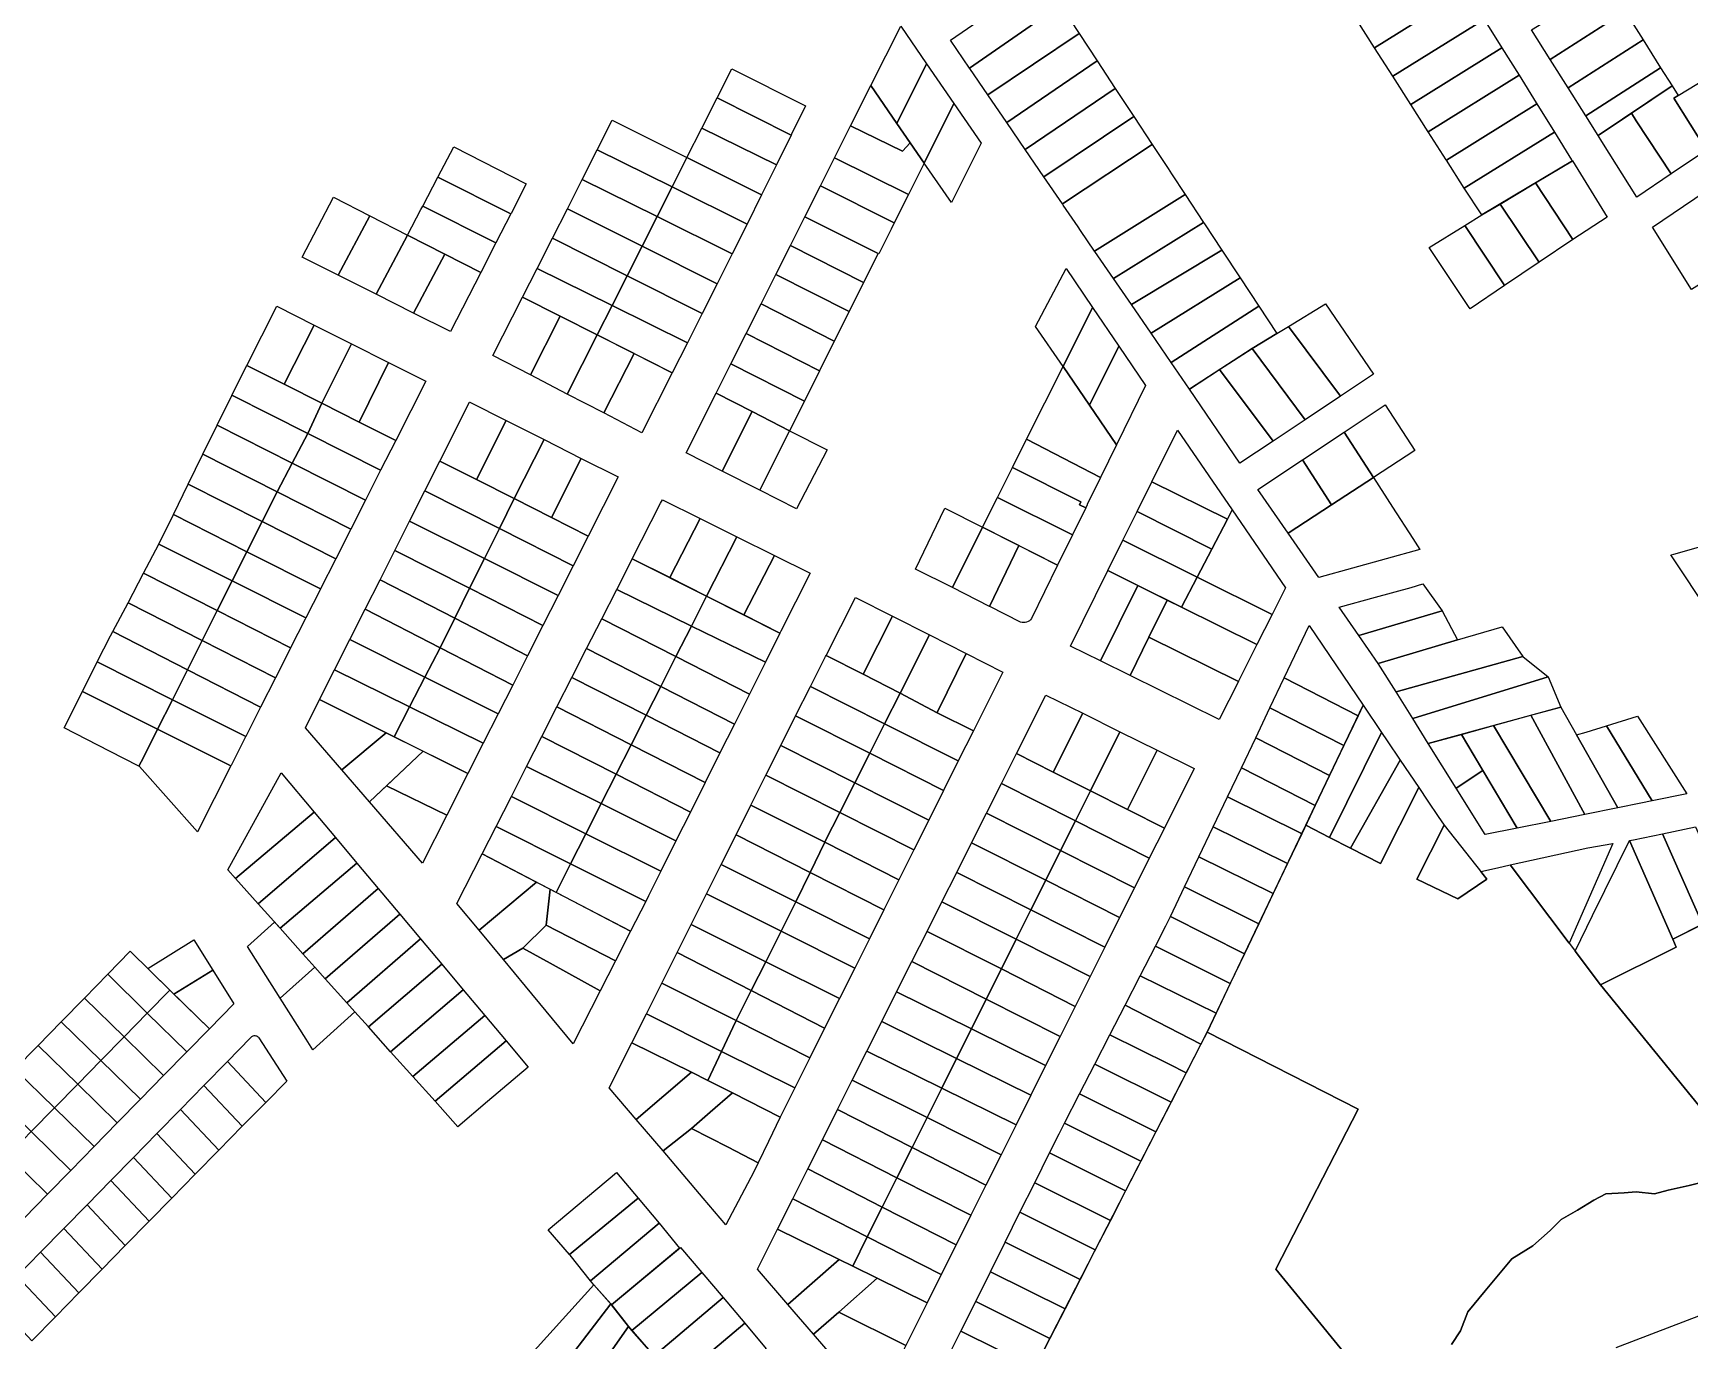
# Model space of a CAD drawing. Header units: millimetres. Extents: x 522658 to 553925, y 7796479 to 7820139.
# Drawn here: x 539306 to 539905, y 7806258 to 7806731 of the extents above; entities that cross this region are included whole.
import ezdxf

# ---------------------------------------------------------------- set-up
doc = ezdxf.new("R2010")
doc.units = ezdxf.units.MM
doc.layers.add('ZONA RESIDENCIAL 2 (ZR_2)', color=2, linetype='Continuous')

msp = doc.modelspace()

# ---------------------------------------------------------------- linework, layer by layer
at = {"layer": 'ZONA RESIDENCIAL 2 (ZR_2)'}
for points in [[(539824.37, 7806746.1), (539791.24, 7806725.36), (539784.91, 7806735.27), (539818.21, 7806755.95), (539824.37, 7806746.1)], [(539637.82, 7806728.15), (539670.93, 7806750.88), (539677.6, 7806740.75), (539644.76, 7806718.01), (539637.82, 7806728.15)], [(539881.81, 7806738.49), (539854.75, 7806721.08), (539847.97, 7806731.84), (539875.31, 7806748.77), (539875.39, 7806748.82), (539881.81, 7806738.49)], [(539830.9, 7806735.63), (539797.76, 7806715.14), (539791.24, 7806725.36), (539824.39, 7806746.11), (539830.9, 7806735.63)], [(539684.32, 7806730.56), (539651.33, 7806708.38), (539644.85, 7806717.87), (539644.76, 7806718.01), (539677.6, 7806740.75), (539684.32, 7806730.56)], [(539837.29, 7806725.35), (539804.31, 7806704.87), (539797.76, 7806715.14), (539830.9, 7806735.63), (539837.29, 7806725.35)], [(539854.75, 7806721.08), (539881.81, 7806738.49), (539888.3, 7806728.22), (539861.23, 7806710.8), (539854.75, 7806721.08)], [(539629.22, 7806719.5), (539618.48, 7806698), (539609.05, 7806711.69), (539619.83, 7806733.14), (539629.22, 7806719.5)], [(539690.86, 7806720.63), (539658.2, 7806698.32), (539651.33, 7806708.38), (539684.32, 7806730.56), (539690.86, 7806720.63)], [(539843.47, 7806715.41), (539810.61, 7806695), (539804.31, 7806704.87), (539837.29, 7806725.35), (539843.47, 7806715.41)], [(539861.23, 7806710.8), (539888.3, 7806728.22), (539894.67, 7806718.13), (539867.56, 7806700.75), (539861.23, 7806710.8)], [(539580.35, 7806694.07), (539580.19, 7806693.76), (539553.45, 7806707.26), (539558.74, 7806717.73), (539585.42, 7806704.35), (539580.35, 7806694.07)], [(539618.48, 7806698), (539629.22, 7806719.5), (539639.09, 7806705.16), (539628.35, 7806683.66), (539623.3, 7806691), (539618.48, 7806698)], [(539697.42, 7806710.67), (539664.84, 7806688.59), (539658.2, 7806698.32), (539690.86, 7806720.63), (539697.42, 7806710.67)], [(539898.79, 7806711.61), (539872.09, 7806693.56), (539867.56, 7806700.75), (539894.67, 7806718.13), (539898.79, 7806711.61)], [(539623.3, 7806691), (539620.44, 7806687.93), (539601.74, 7806697.13), (539609.05, 7806711.69), (539618.48, 7806698), (539623.3, 7806691)], [(539849.93, 7806705.01), (539817.21, 7806684.67), (539817.09, 7806684.85), (539810.61, 7806695), (539843.47, 7806715.41), (539849.69, 7806705.41), (539849.87, 7806705.11), (539849.93, 7806705.01)], [(539911.23, 7806688.33), (539898.51, 7806679.72), (539885.85, 7806698.96), (539884.07, 7806701.66), (539898.79, 7806711.61), (539900.98, 7806708.14), (539899.38, 7806707.17), (539911.23, 7806688.33)], [(539922.27, 7806695.79), (539911.23, 7806688.33), (539899.38, 7806707.17), (539900.98, 7806708.14), (539911.08, 7806714.26), (539922.27, 7806695.79)], [(539580.19, 7806693.76), (539574.92, 7806683.06), (539547.9, 7806696.27), (539553.45, 7806707.26), (539580.19, 7806693.76)], [(539628.35, 7806683.66), (539639.09, 7806705.16), (539648.93, 7806690.87), (539638.19, 7806669.37), (539628.35, 7806683.66)], [(539704.1, 7806700.53), (539671.63, 7806678.65), (539664.84, 7806688.59), (539697.42, 7806710.67), (539704.1, 7806700.53)], [(539542.53, 7806685.65), (539537.16, 7806675.02), (539510.11, 7806688.39), (539515.55, 7806699.11), (539542.53, 7806685.65)], [(539671.63, 7806678.65), (539704.1, 7806700.53), (539710.81, 7806690.35), (539678.3, 7806668.89), (539671.63, 7806678.65)], [(539817.21, 7806684.67), (539849.93, 7806705.01), (539856.27, 7806694.83), (539823.64, 7806674.59), (539817.21, 7806684.67)], [(539898.51, 7806679.72), (539886.09, 7806671.33), (539873.43, 7806691.43), (539872.09, 7806693.56), (539884.07, 7806701.66), (539885.85, 7806698.96), (539898.51, 7806679.72)], [(539574.92, 7806683.06), (539569.55, 7806672.16), (539542.53, 7806685.65), (539547.9, 7806696.27), (539574.92, 7806683.06)], [(539623.3, 7806691), (539628.35, 7806683.66), (539622.65, 7806672.25), (539595.94, 7806685.59), (539601.74, 7806697.13), (539620.44, 7806687.93), (539623.3, 7806691)], [(539830.02, 7806664.86), (539823.64, 7806674.59), (539856.27, 7806694.83), (539862.48, 7806684.84), (539862.74, 7806684.42), (539830.02, 7806664.86)], [(539478.86, 7806665.28), (539452.48, 7806678.53), (539458.27, 7806689.49), (539484.43, 7806676.16), (539478.91, 7806665.39), (539478.86, 7806665.28)], [(539537.16, 7806675.02), (539531.71, 7806664.25), (539504.67, 7806677.67), (539510.11, 7806688.39), (539537.16, 7806675.02)], [(539722.74, 7806672.23), (539689.98, 7806651.78), (539684.87, 7806659.26), (539683.98, 7806660.57), (539678.62, 7806668.42), (539678.3, 7806668.89), (539710.81, 7806690.35), (539716.53, 7806681.66), (539717.76, 7806679.79), (539722.74, 7806672.23)], [(539569.55, 7806672.16), (539564.33, 7806661.58), (539537.16, 7806675.02), (539542.53, 7806685.65), (539569.55, 7806672.16)], [(539617.5, 7806662.01), (539590.79, 7806675.35), (539595.94, 7806685.59), (539622.65, 7806672.25), (539617.5, 7806662.01)], [(539862.96, 7806655.96), (539849.45, 7806676.47), (539862.74, 7806684.42), (539875.36, 7806664.11), (539862.96, 7806655.96)], [(539473.47, 7806654.79), (539446.97, 7806668.1), (539452.48, 7806678.53), (539478.86, 7806665.28), (539473.47, 7806654.79)], [(539531.71, 7806664.25), (539526.3, 7806653.55), (539499.3, 7806667.08), (539504.67, 7806677.67), (539531.71, 7806664.25)], [(539617.5, 7806662.01), (539616.35, 7806659.72), (539611.88, 7806650.82), (539585.17, 7806664.16), (539590.79, 7806675.35), (539617.5, 7806662.01)], [(539862.96, 7806655.96), (539850.75, 7806647.75), (539850.65, 7806647.87), (539836.62, 7806668.8), (539849.45, 7806676.47), (539862.96, 7806655.96)], [(539925.13, 7806667.54), (539931.88, 7806656.98), (539933.12, 7806655.04), (539919.05, 7806646.26), (539905.8, 7806637.95), (539891.75, 7806660.5), (539918.2, 7806678.39), (539925.13, 7806667.54)], [(539427.81, 7806664.58), (539416.42, 7806643.03), (539403.44, 7806649.55), (539414.72, 7806671.28), (539427.81, 7806664.58)], [(539564.33, 7806661.58), (539558.88, 7806650.77), (539531.71, 7806664.25), (539537.16, 7806675.02), (539564.33, 7806661.58)], [(539689.98, 7806651.78), (539722.74, 7806672.23), (539729.38, 7806662.15), (539696.78, 7806641.88), (539690.06, 7806651.66), (539689.98, 7806651.78)], [(539416.42, 7806643.03), (539427.81, 7806664.58), (539441.43, 7806657.61), (539430.1, 7806636.16), (539416.42, 7806643.03)], [(539473.47, 7806654.79), (539467.95, 7806644.04), (539454.97, 7806650.68), (539441.43, 7806657.61), (539446.3, 7806666.83), (539446.97, 7806668.1), (539473.47, 7806654.79)], [(539526.3, 7806653.55), (539520.9, 7806642.86), (539493.9, 7806656.44), (539499.3, 7806667.08), (539526.3, 7806653.55)], [(539558.88, 7806650.77), (539553.43, 7806639.96), (539526.3, 7806653.55), (539531.71, 7806664.25), (539558.88, 7806650.77)], [(539606.42, 7806640.38), (539579.98, 7806653.84), (539585.17, 7806664.16), (539611.68, 7806650.92), (539606.42, 7806640.38)], [(539850.75, 7806647.75), (539838.21, 7806639.32), (539838.03, 7806639.58), (539823.88, 7806661.07), (539830.02, 7806664.86), (539836.62, 7806668.8), (539850.65, 7806647.87), (539850.75, 7806647.75)], [(539454.97, 7806650.68), (539443.69, 7806629.34), (539430.1, 7806636.16), (539441.43, 7806657.61), (539454.97, 7806650.68)], [(539696.78, 7806641.88), (539729.38, 7806662.15), (539729.7, 7806661.67), (539735.96, 7806652.15), (539703.28, 7806632.43), (539696.78, 7806641.88)], [(539838.21, 7806639.32), (539825.72, 7806630.93), (539825.47, 7806631.33), (539810.92, 7806653.08), (539823.88, 7806661.07), (539838.03, 7806639.58), (539838.21, 7806639.32)], [(539520.9, 7806642.86), (539515.48, 7806632.13), (539488.37, 7806645.55), (539493.9, 7806656.44), (539520.9, 7806642.86)], [(539553.43, 7806639.96), (539548.02, 7806629.23), (539520.9, 7806642.86), (539526.3, 7806653.55), (539553.43, 7806639.96)], [(539606.42, 7806640.38), (539601.17, 7806629.88), (539574.71, 7806643.36), (539579.98, 7806653.84), (539606.42, 7806640.38)], [(539703.28, 7806632.43), (539735.96, 7806652.15), (539742.56, 7806642.13), (539710.43, 7806622.04), (539703.28, 7806632.43)], [(539443.69, 7806629.34), (539454.97, 7806650.68), (539467.95, 7806644.04), (539456.99, 7806622.66), (539443.69, 7806629.34)], [(539510.09, 7806621.46), (539496.63, 7806628.26), (539483.07, 7806635.11), (539488.37, 7806645.55), (539515.48, 7806632.13), (539510.09, 7806621.46)], [(539668.64, 7806624.51), (539679.69, 7806645.49), (539689.25, 7806631.4), (539678.56, 7806610.03), (539668.64, 7806624.51)], [(539548.02, 7806629.23), (539542.69, 7806618.65), (539515.48, 7806632.13), (539520.9, 7806642.86), (539548.02, 7806629.23)], [(539601.17, 7806629.88), (539595.82, 7806619.17), (539569.34, 7806632.66), (539574.71, 7806643.36), (539601.17, 7806629.88)], [(539710.43, 7806622.04), (539742.56, 7806642.13), (539749.3, 7806631.89), (539717.6, 7806611.54), (539710.43, 7806622.04)], [(539496.63, 7806628.26), (539485.91, 7806607), (539472.37, 7806614.03), (539483.07, 7806635.11), (539496.63, 7806628.26)], [(539407.72, 7806625.04), (539396.92, 7806603.62), (539383.42, 7806610.45), (539394.21, 7806631.84), (539407.72, 7806625.04)], [(539485.91, 7806607), (539496.63, 7806628.26), (539510.09, 7806621.46), (539499.28, 7806600.07), (539485.91, 7806607)], [(539542.69, 7806618.65), (539537.2, 7806607.76), (539510.09, 7806621.46), (539515.48, 7806632.13), (539542.69, 7806618.65)], [(539595.82, 7806619.17), (539590.47, 7806608.46), (539563.96, 7806621.96), (539569.34, 7806632.66), (539595.82, 7806619.17)], [(539698.73, 7806617.43), (539688.14, 7806596.05), (539678.56, 7806610.03), (539689.25, 7806631.4), (539698.73, 7806617.43)], [(539717.6, 7806611.54), (539749.3, 7806631.89), (539755.83, 7806621.98), (539746.94, 7806616.56), (539724.25, 7806601.82), (539717.6, 7806611.54)], [(539790.86, 7806607.32), (539778.86, 7806599.31), (539760.05, 7806624.55), (539773.47, 7806632.73), (539790.86, 7806607.32)], [(539396.92, 7806603.62), (539407.72, 7806625.04), (539421.28, 7806618.2), (539410.48, 7806596.76), (539396.92, 7806603.62)], [(539523.43, 7806614.72), (539512.44, 7806593.24), (539499.28, 7806600.07), (539510.09, 7806621.46), (539523.43, 7806614.72)], [(539590.47, 7806608.46), (539584.99, 7806597.49), (539558.45, 7806611), (539563.96, 7806621.96), (539590.47, 7806608.46)], [(539778.86, 7806599.31), (539766.06, 7806590.76), (539746.94, 7806616.56), (539755.83, 7806621.98), (539760.05, 7806624.55), (539778.86, 7806599.31)], [(539434.61, 7806611.48), (539423.98, 7806589.92), (539410.48, 7806596.76), (539421.28, 7806618.2), (539434.61, 7806611.48)], [(539688.14, 7806596.05), (539698.73, 7806617.43), (539708.42, 7806603.15), (539697.94, 7806581.74), (539688.14, 7806596.05)], [(539766.06, 7806590.76), (539754.53, 7806583.06), (539735.14, 7806608.9), (539746.94, 7806616.56), (539766.06, 7806590.76)], [(539396.92, 7806603.62), (539410.48, 7806596.76), (539405.4, 7806585.83), (539378, 7806599.69), (539383.42, 7806610.45), (539396.92, 7806603.62)], [(539423.98, 7806589.92), (539434.61, 7806611.48), (539448.07, 7806604.71), (539437.2, 7806583.23), (539423.98, 7806589.92)], [(539512.44, 7806593.24), (539523.43, 7806614.72), (539537.2, 7806607.76), (539526.27, 7806586.07), (539512.44, 7806593.24)], [(539584.99, 7806597.49), (539579.66, 7806586.82), (539566.09, 7806593.73), (539553.1, 7806600.35), (539558.45, 7806611), (539584.99, 7806597.49)], [(539688.14, 7806596.05), (539697.94, 7806581.74), (539692.11, 7806569.82), (539665.38, 7806583.69), (539678.56, 7806610.03), (539688.14, 7806596.05)], [(539754.53, 7806583.06), (539742.54, 7806575.05), (539724.25, 7806601.82), (539735.14, 7806608.9), (539754.53, 7806583.06)], [(539405.4, 7806585.83), (539399.8, 7806575.11), (539372.68, 7806588.82), (539377.93, 7806599.55), (539378.41, 7806599.45), (539405.4, 7806585.83)], [(539566.09, 7806593.73), (539555.33, 7806572.2), (539542.29, 7806578.84), (539553.1, 7806600.35), (539566.09, 7806593.73)], [(539423.98, 7806589.92), (539437.2, 7806583.23), (539431.76, 7806572.5), (539405.4, 7806585.83), (539410.48, 7806596.76), (539423.98, 7806589.92)], [(539477.22, 7806590.47), (539466.42, 7806569.11), (539453.19, 7806575.8), (539463.96, 7806597.17), (539464.01, 7806597.14), (539477.22, 7806590.47)], [(539555.33, 7806572.2), (539566.09, 7806593.73), (539579.66, 7806586.82), (539568.9, 7806565.28), (539555.33, 7806572.2)], [(539805.77, 7806579.69), (539790.8, 7806569.89), (539780.17, 7806586.26), (539795.04, 7806596.18), (539805.77, 7806579.69)], [(539399.8, 7806575.11), (539394.34, 7806564.71), (539367.51, 7806578.27), (539372.68, 7806588.82), (539399.8, 7806575.11)], [(539399.8, 7806575.11), (539405.4, 7806585.83), (539431.76, 7806572.5), (539426.3, 7806561.71), (539399.8, 7806575.11)], [(539466.42, 7806569.11), (539477.22, 7806590.47), (539490.85, 7806583.59), (539480.04, 7806562.23), (539466.42, 7806569.11)], [(539593.27, 7806579.89), (539582.13, 7806558.54), (539568.9, 7806565.28), (539579.66, 7806586.82), (539593.27, 7806579.89)], [(539738, 7806554.86), (539710.69, 7806568.27), (539719.98, 7806586.99), (539739.75, 7806558.21), (539738, 7806554.86)], [(539775.63, 7806559.98), (539765.14, 7806576.24), (539780.17, 7806586.26), (539790.8, 7806569.89), (539775.63, 7806559.98)], [(539480.04, 7806562.23), (539490.85, 7806583.59), (539504.31, 7806576.79), (539493.5, 7806555.42), (539480.04, 7806562.23)], [(539687.28, 7806559.98), (539686.73, 7806558.85), (539684.48, 7806559.97), (539685.04, 7806561.1), (539660.26, 7806573.46), (539665.38, 7806583.69), (539692.11, 7806569.82), (539687.32, 7806560.06), (539687.28, 7806559.98)], [(539394.34, 7806564.71), (539388.92, 7806553.95), (539362.22, 7806567.45), (539367.51, 7806578.27), (539394.34, 7806564.71)], [(539394.34, 7806564.71), (539399.8, 7806575.11), (539426.3, 7806561.71), (539426.17, 7806561.46), (539420.99, 7806551.23), (539394.34, 7806564.71)], [(539466.42, 7806569.11), (539480.04, 7806562.23), (539474.7, 7806551.46), (539447.78, 7806565.07), (539453.19, 7806575.8), (539466.42, 7806569.11)], [(539493.5, 7806555.42), (539504.31, 7806576.79), (539517.63, 7806570.07), (539506.82, 7806548.69), (539493.5, 7806555.42)], [(539685.04, 7806561.1), (539684.48, 7806559.97), (539686.73, 7806558.85), (539682, 7806549.19), (539681.94, 7806549.08), (539654.83, 7806562.62), (539660.26, 7806573.46), (539685.04, 7806561.1)], [(539759.95, 7806549.72), (539749.04, 7806565.49), (539765.14, 7806576.24), (539775.63, 7806559.98), (539759.95, 7806549.72)], [(539388.92, 7806553.95), (539383.43, 7806543.04), (539356.85, 7806556.48), (539362.22, 7806567.45), (539388.92, 7806553.95)], [(539732.32, 7806543.97), (539705.4, 7806557.61), (539710.69, 7806568.27), (539738, 7806554.86), (539732.32, 7806543.97)], [(539807.55, 7806543.81), (539771.01, 7806533.75), (539759.95, 7806549.72), (539775.63, 7806559.98), (539790.8, 7806569.89), (539797.74, 7806559.09), (539804.99, 7806547.79), (539807.55, 7806543.81)], [(539388.92, 7806553.95), (539394.34, 7806564.71), (539420.99, 7806551.23), (539420.95, 7806551.15), (539415.55, 7806540.49), (539388.92, 7806553.95)], [(539474.7, 7806551.46), (539469.27, 7806540.53), (539442.24, 7806554.08), (539447.78, 7806565.07), (539474.7, 7806551.46)], [(539493.5, 7806555.42), (539506.82, 7806548.69), (539501.39, 7806537.96), (539474.7, 7806551.46), (539480.04, 7806562.23), (539493.5, 7806555.42)], [(539547.26, 7806555.1), (539536.32, 7806533.64), (539522.77, 7806540.46), (539533, 7806560.58), (539533.71, 7806561.85), (539547.26, 7806555.1)], [(539681.94, 7806549.08), (539676.6, 7806538.15), (539649.45, 7806551.86), (539654.83, 7806562.62), (539681.94, 7806549.08)], [(539383.43, 7806543.04), (539378.1, 7806532.45), (539351.6, 7806545.74), (539356.85, 7806556.48), (539383.43, 7806543.04)], [(539625.25, 7806536.72), (539635.75, 7806558.78), (539649.45, 7806551.86), (539638.52, 7806530.02), (539625.25, 7806536.72)], [(539727.02, 7806533.8), (539700.22, 7806547.18), (539705.4, 7806557.61), (539732.32, 7806543.97), (539727.02, 7806533.8)], [(539754.14, 7806520.26), (539727.02, 7806533.8), (539732.32, 7806543.97), (539738, 7806554.86), (539739.75, 7806558.21), (539759.03, 7806529.9), (539754.14, 7806520.26)], [(539383.43, 7806543.04), (539388.92, 7806553.95), (539415.55, 7806540.49), (539415.42, 7806540.24), (539410.04, 7806529.59), (539383.43, 7806543.04)], [(539469.27, 7806540.53), (539463.95, 7806529.8), (539436.91, 7806543.5), (539442.24, 7806554.08), (539469.27, 7806540.53)], [(539469.27, 7806540.53), (539474.7, 7806551.46), (539501.39, 7806537.96), (539495.93, 7806527.17), (539469.27, 7806540.53)], [(539536.32, 7806533.64), (539547.26, 7806555.1), (539560.61, 7806548.46), (539549.66, 7806526.92), (539536.32, 7806533.64)], [(539662.59, 7806545.23), (539651.96, 7806523.24), (539638.52, 7806530.02), (539649.45, 7806551.86), (539662.59, 7806545.23)], [(539378.1, 7806532.45), (539372.7, 7806521.72), (539346.06, 7806535.26), (539351.6, 7806545.74), (539378.1, 7806532.45)], [(539463.95, 7806529.8), (539458.56, 7806518.94), (539431.54, 7806532.86), (539436.91, 7806543.5), (539463.95, 7806529.8)], [(539574.17, 7806541.71), (539563.06, 7806520.18), (539549.66, 7806526.92), (539560.61, 7806548.46), (539574.17, 7806541.71)], [(539651.96, 7806523.24), (539662.59, 7806545.23), (539676.6, 7806538.15), (539667.15, 7806518.86), (539666.8, 7806518.42), (539666.38, 7806518.04), (539665.91, 7806517.73), (539665.39, 7806517.52), (539664.84, 7806517.39), (539664.27, 7806517.36), (539663.71, 7806517.42), (539663.17, 7806517.58), (539652.02, 7806523.21), (539651.96, 7806523.24)], [(539694.78, 7806536.22), (539700.22, 7806547.18), (539727.02, 7806533.8), (539721.37, 7806522.95), (539705.59, 7806530.82), (539694.78, 7806536.22)], [(539922.96, 7806523.2), (539919.13, 7806522.05), (539912.68, 7806520.27), (539898.39, 7806541.84), (539899.48, 7806542.14), (539909.18, 7806544.94), (539922.96, 7806523.2)], [(539378.1, 7806532.45), (539383.43, 7806543.04), (539410.04, 7806529.59), (539410, 7806529.52), (539404.72, 7806519.09), (539378.1, 7806532.45)], [(539463.95, 7806529.8), (539469.27, 7806540.53), (539495.93, 7806527.17), (539490.46, 7806516.36), (539463.95, 7806529.8)], [(539549.66, 7806526.92), (539544.18, 7806516.14), (539517.14, 7806529.4), (539522.59, 7806540.11), (539522.77, 7806540.46), (539549.66, 7806526.92)], [(539563.06, 7806520.18), (539574.17, 7806541.71), (539587.04, 7806535.31), (539576.53, 7806514.3), (539576.17, 7806513.58), (539563.06, 7806520.18)], [(539372.7, 7806521.72), (539367.25, 7806510.9), (539340.42, 7806524.58), (539346.06, 7806535.26), (539372.7, 7806521.72)], [(539372.7, 7806521.72), (539378.1, 7806532.45), (539404.72, 7806519.09), (539404.47, 7806518.59), (539399.22, 7806508.24), (539372.7, 7806521.72)], [(539458.56, 7806518.94), (539453.26, 7806508.27), (539426.17, 7806522.22), (539431.54, 7806532.86), (539458.56, 7806518.94)], [(539705.59, 7806530.82), (539692.05, 7806503.57), (539681.23, 7806508.9), (539694.78, 7806536.22), (539705.59, 7806530.82)], [(539754.14, 7806520.26), (539748.67, 7806509.47), (539721.37, 7806522.95), (539727.02, 7806533.8), (539754.14, 7806520.26)], [(539815.61, 7806521.58), (539785.53, 7806512.76), (539778.45, 7806523), (539791.49, 7806526.59), (539791.56, 7806526.61), (539804.4, 7806530.13), (539808.71, 7806531.42), (539815.61, 7806521.58)], [(539458.56, 7806518.94), (539463.95, 7806529.8), (539490.46, 7806516.36), (539484.9, 7806505.37), (539458.56, 7806518.94)], [(539538.56, 7806505.08), (539511.73, 7806518.77), (539517.14, 7806529.4), (539544.18, 7806516.14), (539538.56, 7806505.08)], [(539544.18, 7806516.14), (539549.66, 7806526.92), (539576.17, 7806513.58), (539570.9, 7806503.04), (539544.18, 7806516.14)], [(539606.31, 7806498.78), (539592.86, 7806505.47), (539603.49, 7806526.51), (539616.88, 7806519.71), (539606.31, 7806498.78)], [(539716.22, 7806525.52), (539709.63, 7806512.09), (539702.84, 7806498.25), (539692.05, 7806503.57), (539705.59, 7806530.82), (539716.22, 7806525.52)], [(539741.94, 7806496.12), (539709.63, 7806512.09), (539716.22, 7806525.52), (539721.37, 7806522.95), (539748.67, 7806509.47), (539741.97, 7806496.19), (539741.94, 7806496.12)], [(539367.25, 7806510.9), (539361.9, 7806500.27), (539334.88, 7806514.1), (539340.42, 7806524.58), (539367.25, 7806510.9)], [(539367.25, 7806510.9), (539372.7, 7806521.72), (539399.22, 7806508.24), (539399.17, 7806508.14), (539393.73, 7806497.4), (539367.25, 7806510.9)], [(539453.26, 7806508.27), (539447.76, 7806497.61), (539420.63, 7806511.23), (539426.17, 7806522.22), (539453.26, 7806508.27)], [(539619.6, 7806491.82), (539606.31, 7806498.78), (539616.88, 7806519.71), (539630.25, 7806512.91), (539619.6, 7806491.82)], [(539821.22, 7806511.16), (539792.54, 7806502.64), (539785.53, 7806512.76), (539815.61, 7806521.58), (539821.22, 7806511.16)], [(539361.9, 7806500.27), (539356.46, 7806489.47), (539329.31, 7806503.14), (539334.11, 7806512.65), (539334.88, 7806514.1), (539361.9, 7806500.27)], [(539453.26, 7806508.27), (539458.56, 7806518.94), (539484.9, 7806505.37), (539479.52, 7806494.74), (539453.26, 7806508.27)], [(539533.08, 7806494.29), (539506.24, 7806507.98), (539511.73, 7806518.77), (539538.56, 7806505.08), (539533.08, 7806494.29)], [(539565.14, 7806491.53), (539538.56, 7806505.08), (539544.18, 7806516.14), (539570.9, 7806503.04), (539565.14, 7806491.53)], [(539785.23, 7806483.69), (539758.53, 7806497.35), (539767.59, 7806516.36), (539787.06, 7806487.53), (539785.23, 7806483.69)], [(539844.81, 7806505.09), (539798.99, 7806492.29), (539792.54, 7806502.64), (539821.22, 7806511.16), (539837.3, 7806515.82), (539844.81, 7806505.09)], [(539393.73, 7806497.4), (539388.34, 7806486.74), (539361.9, 7806500.27), (539367.25, 7806510.9), (539393.73, 7806497.4)], [(539447.76, 7806497.61), (539442.21, 7806486.87), (539415.08, 7806500.23), (539420.63, 7806511.23), (539447.76, 7806497.61)], [(539447.76, 7806497.61), (539453.26, 7806508.27), (539479.52, 7806494.74), (539474.25, 7806484.31), (539447.76, 7806497.61)], [(539527.78, 7806483.87), (539500.95, 7806497.57), (539506.24, 7806507.98), (539533.08, 7806494.29), (539527.82, 7806483.94), (539527.78, 7806483.87)], [(539633.12, 7806485.04), (539632.99, 7806484.78), (539619.6, 7806491.82), (539630.25, 7806512.91), (539643.46, 7806506.19), (539633.12, 7806485.04)], [(539741.94, 7806496.12), (539735.01, 7806482.37), (539702.84, 7806498.25), (539709.63, 7806512.09), (539741.94, 7806496.12)], [(539356.46, 7806489.47), (539351.09, 7806478.81), (539323.92, 7806492.44), (539329.31, 7806503.14), (539356.46, 7806489.47)], [(539559.72, 7806480.69), (539533.08, 7806494.29), (539538.56, 7806505.08), (539565.14, 7806491.53), (539559.72, 7806480.69)], [(539614.01, 7806480.78), (539587.2, 7806494.29), (539592.69, 7806505.14), (539592.86, 7806505.47), (539606.31, 7806498.78), (539619.6, 7806491.82), (539614.01, 7806480.78)], [(539646.26, 7806478.5), (539646.14, 7806478.25), (539632.99, 7806484.78), (539633.12, 7806485.04), (539643.46, 7806506.19), (539656.75, 7806499.44), (539646.26, 7806478.5)], [(539853.94, 7806497.81), (539804.99, 7806482.67), (539798.99, 7806492.29), (539844.81, 7806505.09), (539853.94, 7806497.81)], [(539388.34, 7806486.74), (539382.96, 7806476.12), (539356.46, 7806489.47), (539361.9, 7806500.27), (539388.34, 7806486.74)], [(539442.21, 7806486.87), (539436.64, 7806476.1), (539409.7, 7806489.55), (539415.08, 7806500.23), (539442.21, 7806486.87)], [(539442.21, 7806486.87), (539447.76, 7806497.61), (539474.25, 7806484.31), (539468.9, 7806473.73), (539442.21, 7806486.87)], [(539522.35, 7806473.18), (539495.51, 7806486.87), (539500.95, 7806497.57), (539527.78, 7806483.87), (539522.35, 7806473.18)], [(539785.23, 7806483.69), (539780.08, 7806472.9), (539753.38, 7806486.56), (539758.53, 7806497.35), (539785.23, 7806483.69)], [(539858.57, 7806486.83), (539810.64, 7806473.61), (539804.99, 7806482.67), (539853.94, 7806497.81), (539858.57, 7806486.83)], [(539333.66, 7806470.9), (539317.31, 7806479.32), (539323.92, 7806492.44), (539351.09, 7806478.81), (539345.95, 7806468.6), (539344.34, 7806465.4), (539333.66, 7806470.9)], [(539351.09, 7806478.81), (539356.46, 7806489.47), (539382.96, 7806476.12), (539382.9, 7806476), (539377.66, 7806465.62), (539377.6, 7806465.51), (539351.09, 7806478.81)], [(539433.77, 7806477.53), (539417.76, 7806464.08), (539404.56, 7806479.35), (539409.7, 7806489.55), (539433.77, 7806477.53)], [(539554.49, 7806470.24), (539527.78, 7806483.87), (539527.82, 7806483.94), (539533.08, 7806494.29), (539559.72, 7806480.69), (539554.49, 7806470.24)], [(539581.85, 7806483.61), (539587.2, 7806494.29), (539614.01, 7806480.78), (539608.62, 7806470.12), (539581.85, 7806483.61)], [(539646.14, 7806478.25), (539640.68, 7806467.34), (539614.01, 7806480.78), (539619.6, 7806491.82), (539632.99, 7806484.78), (539646.14, 7806478.25)], [(539685.65, 7806484.57), (539675.02, 7806463.31), (539661.72, 7806470.03), (539672.34, 7806491.16), (539685.65, 7806484.57)], [(539436.64, 7806476.1), (539442.21, 7806486.87), (539468.9, 7806473.73), (539463.35, 7806462.76), (539436.64, 7806476.1)], [(539516.93, 7806462.51), (539490.08, 7806476.2), (539495.51, 7806486.87), (539522.35, 7806473.18), (539516.93, 7806462.51)], [(539549.13, 7806459.51), (539522.35, 7806473.18), (539527.78, 7806483.87), (539554.49, 7806470.24), (539549.13, 7806459.51)], [(539576.48, 7806472.88), (539581.85, 7806483.61), (539608.62, 7806470.12), (539603.21, 7806459.41), (539576.48, 7806472.88)], [(539675.02, 7806463.31), (539685.65, 7806484.57), (539699.14, 7806477.88), (539688.46, 7806456.52), (539675.02, 7806463.31)], [(539780.08, 7806472.9), (539774.92, 7806462.07), (539748.21, 7806475.73), (539753.38, 7806486.56), (539780.08, 7806472.9)], [(539793.77, 7806477.58), (539774.85, 7806439.68), (539766.32, 7806444.05), (539769.75, 7806451.23), (539787.06, 7806487.53), (539793.77, 7806477.58)], [(539867.27, 7806447.95), (539854.96, 7806445.47), (539834.21, 7806480.11), (539847.7, 7806483.83), (539867.27, 7806447.95)], [(539879.19, 7806450.36), (539867.27, 7806447.95), (539847.7, 7806483.83), (539858.57, 7806486.83), (539879.19, 7806450.36)], [(539891.65, 7806452.87), (539875.08, 7806480.06), (539886.31, 7806483.51), (539904.17, 7806455.4), (539891.65, 7806452.87)], [(539377.6, 7806465.51), (539365.54, 7806441.71), (539344.53, 7806465.3), (539344.34, 7806465.4), (539345.95, 7806468.6), (539351.09, 7806478.81), (539377.6, 7806465.51)], [(539447.16, 7806470.84), (539427.77, 7806452.51), (539417.76, 7806464.08), (539433.77, 7806477.53), (539447.16, 7806470.84)], [(539635.34, 7806456.65), (539608.62, 7806470.12), (539614.01, 7806480.78), (539640.68, 7806467.34), (539635.34, 7806456.65)], [(539712.63, 7806471.2), (539701.89, 7806449.73), (539688.46, 7806456.52), (539699.14, 7806477.88), (539712.63, 7806471.2)], [(539800.49, 7806467.64), (539782.56, 7806435.74), (539774.85, 7806439.68), (539793.77, 7806477.58), (539795.8, 7806474.59), (539800.49, 7806467.64)], [(539854.96, 7806445.47), (539842.77, 7806443.01), (539822.62, 7806476.91), (539834.21, 7806480.11), (539854.96, 7806445.47)], [(539887.52, 7806452.04), (539879.19, 7806450.36), (539864.27, 7806476.74), (539867.68, 7806477.79), (539875.08, 7806480.06), (539891.65, 7806452.87), (539887.52, 7806452.04)], [(539511.53, 7806451.88), (539484.57, 7806465.36), (539490.08, 7806476.2), (539516.93, 7806462.51), (539511.53, 7806451.88)], [(539543.78, 7806448.81), (539516.93, 7806462.51), (539522.35, 7806473.18), (539549.13, 7806459.51), (539543.78, 7806448.81)], [(539571.1, 7806462.15), (539576.48, 7806472.88), (539603.21, 7806459.41), (539597.8, 7806448.7), (539571.1, 7806462.15)], [(539774.92, 7806462.07), (539769.75, 7806451.23), (539743.05, 7806464.89), (539748.21, 7806475.73), (539774.92, 7806462.07)], [(539830.38, 7806463.85), (539820.68, 7806457.51), (539810.64, 7806473.61), (539822.62, 7806476.91), (539830.38, 7806463.85)], [(539455.74, 7806447.71), (539433.86, 7806458.27), (539447.16, 7806470.84), (539463.35, 7806462.76), (539455.74, 7806447.71)], [(539629.98, 7806445.92), (539603.21, 7806459.41), (539608.62, 7806470.12), (539635.34, 7806456.65), (539629.98, 7806445.92)], [(539688.46, 7806456.52), (539683, 7806445.61), (539656.25, 7806459.14), (539661.72, 7806470.03), (539675.02, 7806463.31), (539688.46, 7806456.52)], [(539701.89, 7806449.73), (539712.63, 7806471.2), (539725.99, 7806464.58), (539715.2, 7806443), (539701.89, 7806449.73)], [(539807.21, 7806457.7), (539793.37, 7806430.21), (539782.56, 7806435.74), (539800.49, 7806467.64), (539807.21, 7806457.7)], [(539407.78, 7806448.74), (539379.29, 7806424.82), (539376.48, 7806427.96), (539395.84, 7806462.97), (539407.78, 7806448.74)], [(539505.99, 7806440.99), (539479.03, 7806454.47), (539484.57, 7806465.36), (539511.53, 7806451.88), (539505.99, 7806440.99)], [(539538.56, 7806438.36), (539511.53, 7806451.88), (539516.93, 7806462.51), (539543.78, 7806448.81), (539538.56, 7806438.36)], [(539565.69, 7806451.34), (539571.1, 7806462.15), (539597.8, 7806448.7), (539592.58, 7806438.35), (539592.36, 7806437.89), (539565.69, 7806451.34)], [(539764.85, 7806440.96), (539764.53, 7806441.18), (539738.02, 7806454.33), (539743.05, 7806464.89), (539769.75, 7806451.23), (539764.85, 7806440.96)], [(539820.68, 7806457.51), (539830.38, 7806463.85), (539842.77, 7806443.01), (539831.18, 7806440.67), (539820.68, 7806457.51)], [(540037.23, 7806446.21), (540043.18, 7806324.51), (539953.01, 7806285.29), (539926.72, 7806319.69), (539920.11, 7806328.34), (539872.95, 7806386.28), (539900.09, 7806399.81), (539900.32, 7806399.93), (539899.03, 7806402.87), (539969.31, 7806437.9), (539972.8, 7806439.17), (539973.33, 7806436.95), (539985.39, 7806441.39), (539980.24, 7806458.3), (540015.68, 7806461.78), (540015.81, 7806461.26), (540020.33, 7806442.22), (540037.23, 7806446.21)], [(539455.74, 7806447.71), (539446.95, 7806430.33), (539427.77, 7806452.51), (539433.86, 7806458.27), (539455.74, 7806447.71)], [(539500.46, 7806430.1), (539473.49, 7806443.59), (539479.03, 7806454.47), (539505.99, 7806440.99), (539500.46, 7806430.1)], [(539624.62, 7806435.19), (539597.8, 7806448.7), (539603.21, 7806459.41), (539629.98, 7806445.92), (539624.62, 7806435.19)], [(539683, 7806445.61), (539677.66, 7806434.93), (539650.89, 7806448.47), (539656.25, 7806459.14), (539683, 7806445.61)], [(539715.2, 7806443), (539709.74, 7806432.09), (539683, 7806445.61), (539688.46, 7806456.52), (539701.89, 7806449.73), (539715.2, 7806443)], [(539759.71, 7806430.18), (539759.2, 7806430.43), (539732.85, 7806443.5), (539738.02, 7806454.33), (539764.53, 7806441.18), (539764.85, 7806440.96), (539759.71, 7806430.18)], [(539379.29, 7806424.82), (539407.78, 7806448.74), (539415.44, 7806439.6), (539387.52, 7806415.62), (539379.29, 7806424.82)], [(539533.1, 7806427.43), (539505.99, 7806440.99), (539511.53, 7806451.88), (539538.56, 7806438.36), (539533.1, 7806427.43)], [(539560.29, 7806440.55), (539565.69, 7806451.34), (539592.36, 7806437.89), (539587.05, 7806426.98), (539560.29, 7806440.55)], [(539624.62, 7806435.19), (539619.2, 7806424.36), (539592.36, 7806437.89), (539592.58, 7806438.35), (539597.8, 7806448.7), (539624.62, 7806435.19)], [(539677.66, 7806434.93), (539672.28, 7806424.16), (539645.49, 7806437.71), (539650.89, 7806448.47), (539677.66, 7806434.93)], [(539500.46, 7806430.1), (539495.22, 7806419.78), (539468.47, 7806433.72), (539473.49, 7806443.59), (539500.46, 7806430.1)], [(539709.74, 7806432.09), (539704.4, 7806421.41), (539677.66, 7806434.93), (539683, 7806445.61), (539709.74, 7806432.09)], [(539754.54, 7806419.34), (539727.68, 7806432.67), (539732.85, 7806443.5), (539759.2, 7806430.43), (539759.71, 7806430.18), (539754.54, 7806419.34)], [(539831.86, 7806424.52), (539821.26, 7806417.45), (539806.44, 7806424.6), (539816.41, 7806444.07), (539831.86, 7806424.52)], [(539909.74, 7806408.21), (539895.3, 7806440.95), (539907.27, 7806443.43), (539920.54, 7806413.59), (539909.74, 7806408.21)], [(539387.52, 7806415.62), (539415.44, 7806439.6), (539423.16, 7806430.39), (539395.42, 7806406.79), (539387.52, 7806415.62)], [(539527.62, 7806416.52), (539500.46, 7806430.1), (539505.99, 7806440.99), (539533.1, 7806427.43), (539528.63, 7806418.5), (539527.62, 7806416.52)], [(539554.91, 7806429.82), (539560.29, 7806440.55), (539587.05, 7806426.98), (539581.86, 7806416.32), (539554.91, 7806429.82)], [(539613.75, 7806413.45), (539587.05, 7806426.98), (539592.36, 7806437.89), (539619.2, 7806424.36), (539613.75, 7806413.45)], [(539672.28, 7806424.16), (539666.91, 7806413.42), (539640.1, 7806426.98), (539645.49, 7806437.71), (539672.28, 7806424.16)], [(539861.55, 7806401.39), (539840.19, 7806429.69), (539868.28, 7806435.89), (539877.41, 7806437.49), (539861.55, 7806401.39)], [(539900.09, 7806399.81), (539872.95, 7806386.28), (539863.7, 7806398.54), (539870.02, 7806411.39), (539883.37, 7806438.53), (539899.03, 7806402.87), (539900.32, 7806399.93), (539900.09, 7806399.81)], [(539899.03, 7806402.87), (539883.37, 7806438.53), (539884.9, 7806438.8), (539895.3, 7806440.95), (539909.74, 7806408.21), (539899.03, 7806402.87)], [(539395.42, 7806406.79), (539423.16, 7806430.39), (539430.88, 7806421.19), (539403.66, 7806397.58), (539395.42, 7806406.79)], [(539488.12, 7806423.48), (539467.34, 7806406.13), (539459.35, 7806415.79), (539468.47, 7806433.72), (539488.12, 7806423.48)], [(539527.62, 7806416.52), (539522.14, 7806405.76), (539495.22, 7806419.78), (539500.46, 7806430.1), (539527.62, 7806416.52)], [(539549.6, 7806419.21), (539554.91, 7806429.82), (539581.86, 7806416.32), (539576.67, 7806405.68), (539549.6, 7806419.21)], [(539704.4, 7806421.41), (539699.01, 7806410.64), (539672.28, 7806424.16), (539677.66, 7806434.93), (539704.4, 7806421.41)], [(539749.3, 7806408.34), (539722.51, 7806421.83), (539727.68, 7806432.67), (539754.54, 7806419.34), (539749.3, 7806408.34)], [(539608.51, 7806402.96), (539581.86, 7806416.32), (539587.05, 7806426.98), (539613.75, 7806413.45), (539608.51, 7806402.96)], [(539666.91, 7806413.42), (539661.61, 7806402.81), (539634.77, 7806416.38), (539640.1, 7806426.98), (539666.91, 7806413.42)], [(539699.01, 7806410.64), (539693.64, 7806399.9), (539666.91, 7806413.42), (539672.28, 7806424.16), (539699.01, 7806410.64)], [(539438.68, 7806411.9), (539411.75, 7806388.54), (539407.99, 7806392.75), (539403.66, 7806397.58), (539430.88, 7806421.19), (539438.68, 7806411.9)], [(539467.34, 7806406.13), (539488.12, 7806423.48), (539493.12, 7806420.88), (539491.63, 7806407.95), (539483.16, 7806399.59), (539476.16, 7806395.47), (539467.34, 7806406.13)], [(539516.64, 7806394.97), (539491.63, 7806407.95), (539493.12, 7806420.88), (539522.14, 7806405.76), (539516.64, 7806394.97)], [(539544.08, 7806408.19), (539549.6, 7806419.21), (539576.67, 7806405.68), (539571.1, 7806394.67), (539544.08, 7806408.19)], [(539744.15, 7806397.55), (539717.35, 7806411), (539722.51, 7806421.83), (539749.3, 7806408.34), (539744.15, 7806397.55)], [(539411.75, 7806388.54), (539438.68, 7806411.9), (539446.19, 7806402.95), (539419.54, 7806379.84), (539411.75, 7806388.54)], [(539603.23, 7806392.4), (539576.67, 7806405.68), (539581.86, 7806416.32), (539608.51, 7806402.96), (539603.23, 7806392.4)], [(539661.61, 7806402.81), (539656.24, 7806392.06), (539629.38, 7806405.65), (539634.77, 7806416.38), (539661.61, 7806402.81)], [(539693.64, 7806399.9), (539688.34, 7806389.29), (539661.61, 7806402.81), (539666.91, 7806413.42), (539693.64, 7806399.9)], [(539407.99, 7806392.75), (539395.41, 7806381.49), (539383.6, 7806400.22), (539393.43, 7806409.01), (539395.42, 7806406.79), (539403.66, 7806397.58), (539407.99, 7806392.75)], [(539511.14, 7806384.17), (539493.13, 7806394.1), (539483.16, 7806399.59), (539491.63, 7806407.95), (539516.64, 7806394.97), (539511.14, 7806384.17)], [(539538.97, 7806398), (539544.08, 7806408.19), (539571.1, 7806394.67), (539565.81, 7806384.23), (539538.97, 7806398)], [(539597.71, 7806381.37), (539571.1, 7806394.67), (539576.67, 7806405.68), (539603.23, 7806392.4), (539597.71, 7806381.37)], [(539656.24, 7806392.06), (539650.79, 7806381.16), (539623.91, 7806394.75), (539629.38, 7806405.65), (539656.24, 7806392.06)], [(539739, 7806386.75), (539711.96, 7806400.28), (539715.73, 7806407.61), (539717.35, 7806411), (539744.15, 7806397.55), (539739, 7806386.75)], [(539347.54, 7806392.28), (539364.16, 7806402.55), (539371.04, 7806391.64), (539357.03, 7806382.98), (539347.54, 7806392.28)], [(539453.85, 7806393.82), (539427.37, 7806371.09), (539422.43, 7806376.61), (539419.54, 7806379.84), (539446.19, 7806402.95), (539453.85, 7806393.82)], [(539511.14, 7806384.17), (539501.37, 7806364.98), (539484.17, 7806385.79), (539476.16, 7806395.47), (539483.16, 7806399.59), (539493.13, 7806394.1), (539511.14, 7806384.17)], [(539688.34, 7806389.29), (539682.97, 7806378.54), (539656.24, 7806392.06), (539661.61, 7806402.81), (539688.34, 7806389.29)], [(539733.9, 7806376.06), (539706.47, 7806389.61), (539711.96, 7806400.28), (539739, 7806386.75), (539733.9, 7806376.06)], [(539347.39, 7806376.07), (539333.05, 7806390.12), (539341.22, 7806398.46), (539355.56, 7806384.41), (539347.39, 7806376.07)], [(539461.67, 7806384.5), (539435.39, 7806362.12), (539427.37, 7806371.09), (539453.85, 7806393.82), (539461.67, 7806384.5)], [(539533.43, 7806386.94), (539538.97, 7806398), (539565.81, 7806384.23), (539560.33, 7806373.38), (539533.43, 7806386.94)], [(539592.33, 7806370.6), (539565.81, 7806384.23), (539571.1, 7806394.67), (539597.71, 7806381.37), (539592.33, 7806370.6)], [(539650.79, 7806381.16), (539645.4, 7806370.38), (539618.38, 7806383.73), (539623.91, 7806394.75), (539650.79, 7806381.16)], [(539347.39, 7806376.07), (539339, 7806367.5), (539324.66, 7806381.54), (539333.05, 7806390.12), (539347.39, 7806376.07)], [(539357.03, 7806382.98), (539371.04, 7806391.64), (539378.71, 7806379.47), (539369.85, 7806370.42), (539357.03, 7806382.98)], [(539422.43, 7806376.61), (539407.22, 7806362.75), (539404.78, 7806366.62), (539395.41, 7806381.49), (539407.99, 7806392.75), (539411.75, 7806388.54), (539419.54, 7806379.84), (539422.43, 7806376.61)], [(539682.97, 7806378.54), (539677.52, 7806367.64), (539650.79, 7806381.16), (539656.24, 7806392.06), (539682.97, 7806378.54)], [(539728.43, 7806364.91), (539700.98, 7806378.93), (539706.47, 7806389.61), (539733.9, 7806376.06), (539730.65, 7806369.24), (539728.43, 7806364.91)], [(539361.68, 7806362.07), (539347.39, 7806376.07), (539355.56, 7806384.41), (539369.85, 7806370.42), (539361.68, 7806362.07)], [(539435.39, 7806362.12), (539461.67, 7806384.5), (539469.43, 7806375.25), (539443.45, 7806353.12), (539435.39, 7806362.12)], [(539527.87, 7806375.82), (539533.43, 7806386.94), (539560.33, 7806373.38), (539560.22, 7806373.17), (539555.09, 7806362.25), (539527.87, 7806375.82)], [(539587, 7806359.94), (539560.33, 7806373.38), (539565.81, 7806384.23), (539592.33, 7806370.6), (539587, 7806359.94)], [(539645.4, 7806370.38), (539640.06, 7806359.69), (539613.01, 7806373.05), (539618.38, 7806383.73), (539645.4, 7806370.38)], [(539339, 7806367.5), (539330.61, 7806358.92), (539316.26, 7806372.97), (539324.66, 7806381.54), (539339, 7806367.5)], [(539361.68, 7806362.07), (539353.29, 7806353.5), (539339, 7806367.5), (539347.39, 7806376.07), (539361.68, 7806362.07)], [(539522.59, 7806365.29), (539527.87, 7806375.82), (539555.09, 7806362.25), (539550.15, 7806351.71), (539544.16, 7806354.69), (539522.59, 7806365.29)], [(539677.52, 7806367.64), (539672.26, 7806357.11), (539645.4, 7806370.38), (539650.79, 7806381.16), (539677.52, 7806367.64)], [(539723.1, 7806354.51), (539716.89, 7806357.6), (539695.5, 7806368.26), (539700.98, 7806378.93), (539728.43, 7806364.91), (539723.1, 7806354.51)], [(539330.61, 7806358.92), (539322.21, 7806350.35), (539307.87, 7806364.39), (539316.26, 7806372.97), (539330.61, 7806358.92)], [(539443.45, 7806353.12), (539469.43, 7806375.25), (539477.15, 7806366.05), (539451.46, 7806344.17), (539443.45, 7806353.12)], [(539581.56, 7806349.06), (539555.09, 7806362.25), (539560.22, 7806373.17), (539560.33, 7806373.38), (539587, 7806359.94), (539581.56, 7806349.06)], [(539640.06, 7806359.69), (539634.7, 7806348.97), (539607.63, 7806362.34), (539613.01, 7806373.05), (539640.06, 7806359.69)], [(539672.26, 7806357.11), (539666.92, 7806346.42), (539640.06, 7806359.69), (539645.4, 7806370.38), (539672.26, 7806357.11)], [(539322.21, 7806350.35), (539313.82, 7806341.77), (539299.47, 7806355.82), (539307.87, 7806364.39), (539322.21, 7806350.35)], [(539353.29, 7806353.5), (539344.9, 7806344.93), (539330.61, 7806358.92), (539339, 7806367.5), (539353.29, 7806353.5)], [(539390.24, 7806343.8), (539376.35, 7806358.59), (539384.68, 7806367.11), (539385.2, 7806367.64), (539385.45, 7806367.78), (539385.72, 7806367.88), (539386.01, 7806367.94), (539386.3, 7806367.95), (539386.59, 7806367.91), (539386.86, 7806367.83), (539387.13, 7806367.71), (539387.37, 7806367.54), (539387.57, 7806367.34), (539387.75, 7806367.11), (539397.8, 7806351.51), (539390.24, 7806343.8)], [(539451.46, 7806344.17), (539477.15, 7806366.05), (539485.09, 7806356.59), (539470.42, 7806344.09), (539459.7, 7806334.97), (539451.46, 7806344.17)], [(539514.46, 7806349.05), (539522.59, 7806365.29), (539544.16, 7806354.69), (539524.21, 7806337.59), (539514.46, 7806349.05)], [(539717.62, 7806343.83), (539690.01, 7806357.59), (539695.5, 7806368.26), (539716.89, 7806357.6), (539723.1, 7806354.51), (539717.62, 7806343.83)], [(539344.9, 7806344.93), (539336.5, 7806336.35), (539322.21, 7806350.35), (539330.61, 7806358.92), (539344.9, 7806344.93)], [(539381.73, 7806335.13), (539367.85, 7806349.91), (539376.35, 7806358.59), (539390.24, 7806343.8), (539381.73, 7806335.13)], [(539581.56, 7806349.06), (539576.27, 7806338.47), (539559.03, 7806347.21), (539550.15, 7806351.71), (539555.09, 7806362.25), (539581.56, 7806349.06)], [(539634.7, 7806348.97), (539629.35, 7806338.27), (539602.33, 7806351.79), (539607.63, 7806362.34), (539634.7, 7806348.97)], [(539666.92, 7806346.42), (539661.56, 7806335.7), (539634.7, 7806348.97), (539640.06, 7806359.69), (539666.92, 7806346.42)], [(539712.14, 7806333.15), (539684.52, 7806346.91), (539690.01, 7806357.59), (539717.62, 7806343.83), (539712.14, 7806333.15)], [(539313.82, 7806341.77), (539305.42, 7806333.2), (539291.08, 7806347.24), (539299.47, 7806355.82), (539313.82, 7806341.77)], [(539559.03, 7806347.21), (539550.99, 7806340.24), (539544.13, 7806334.31), (539533.88, 7806326.23), (539524.21, 7806337.59), (539544.16, 7806354.69), (539550.15, 7806351.71), (539559.03, 7806347.21)], [(539629.35, 7806338.27), (539623.95, 7806327.47), (539597.02, 7806341.21), (539602.33, 7806351.79), (539629.35, 7806338.27)], [(539336.5, 7806336.35), (539328.11, 7806327.78), (539313.82, 7806341.77), (539322.21, 7806350.35), (539336.5, 7806336.35)], [(539381.73, 7806335.13), (539373.25, 7806326.47), (539359.38, 7806341.24), (539367.85, 7806349.91), (539381.73, 7806335.13)], [(539572.01, 7806329.58), (539568.35, 7806321.94), (539557.41, 7806327.53), (539544.13, 7806334.31), (539550.99, 7806340.24), (539559.03, 7806347.21), (539576.27, 7806338.47), (539572.01, 7806329.58)], [(539661.56, 7806335.7), (539656.14, 7806324.85), (539629.35, 7806338.27), (539634.7, 7806348.97), (539661.56, 7806335.7)], [(539706.67, 7806322.48), (539679.04, 7806336.24), (539684.52, 7806346.91), (539712.14, 7806333.15), (539706.67, 7806322.48)], [(539328.11, 7806327.78), (539319.71, 7806319.2), (539305.42, 7806333.2), (539313.82, 7806341.77), (539328.11, 7806327.78)], [(539373.25, 7806326.47), (539364.74, 7806317.8), (539350.88, 7806332.56), (539359.38, 7806341.24), (539373.25, 7806326.47)], [(539623.95, 7806327.47), (539618.49, 7806316.55), (539591.54, 7806330.3), (539597.02, 7806341.21), (539623.95, 7806327.47)], [(539566.76, 7806318.62), (539556.64, 7806299.49), (539548.41, 7806309.15), (539533.88, 7806326.23), (539544.13, 7806334.31), (539557.41, 7806327.53), (539568.35, 7806321.94), (539566.76, 7806318.62)], [(539656.14, 7806324.85), (539650.64, 7806313.85), (539623.95, 7806327.47), (539629.35, 7806338.27), (539656.14, 7806324.85)], [(539701.19, 7806311.8), (539673.65, 7806325.52), (539677.1, 7806332.47), (539679.04, 7806336.24), (539706.67, 7806322.48), (539701.19, 7806311.8)], [(539319.71, 7806319.2), (539311.32, 7806310.63), (539297.03, 7806324.62), (539305.42, 7806333.2), (539319.71, 7806319.2)], [(539364.74, 7806317.8), (539356.25, 7806309.14), (539342.4, 7806323.89), (539350.88, 7806332.56), (539364.74, 7806317.8)], [(539618.49, 7806316.55), (539613.18, 7806305.93), (539586.21, 7806319.69), (539591.54, 7806330.3), (539618.49, 7806316.55)], [(539311.32, 7806310.63), (539302.92, 7806302.05), (539288.63, 7806316.05), (539297.03, 7806324.62), (539311.32, 7806310.63)], [(539356.25, 7806309.14), (539348.03, 7806300.76), (539334.19, 7806315.5), (539342.4, 7806323.89), (539356.25, 7806309.14)], [(539650.64, 7806313.85), (539645.18, 7806302.93), (539618.49, 7806316.55), (539623.95, 7806327.47), (539650.64, 7806313.85)], [(539695.69, 7806301.07), (539668.29, 7806314.72), (539673.65, 7806325.52), (539701.19, 7806311.8), (539695.69, 7806301.07)], [(539524.86, 7806309.09), (539500.09, 7806288.7), (539492.3, 7806297.68), (539517.03, 7806318.4), (539524.86, 7806309.09)], [(539613.18, 7806305.93), (539607.77, 7806295.11), (539580.78, 7806308.89), (539586.21, 7806319.69), (539613.18, 7806305.93)], [(539645.18, 7806302.93), (539639.87, 7806292.31), (539613.18, 7806305.93), (539618.49, 7806316.55), (539645.18, 7806302.93)], [(539348.03, 7806300.76), (539339.41, 7806291.97), (539325.58, 7806306.7), (539334.19, 7806315.5), (539348.03, 7806300.76)], [(539690.22, 7806290.4), (539662.98, 7806304.02), (539668.29, 7806314.72), (539695.69, 7806301.07), (539690.22, 7806290.4)], [(539331.01, 7806283.4), (539317.19, 7806298.12), (539325.58, 7806306.7), (539339.41, 7806291.97), (539331.01, 7806283.4)], [(539500.09, 7806288.7), (539524.88, 7806309.08), (539532.48, 7806300.04), (539507.68, 7806279.26), (539500.3, 7806288.46), (539500.09, 7806288.7)], [(539607.77, 7806295.11), (539602.48, 7806284.53), (539597.55, 7806286.96), (539575.27, 7806297.92), (539580.78, 7806308.89), (539607.77, 7806295.11)], [(539639.87, 7806292.31), (539634.46, 7806281.49), (539607.77, 7806295.11), (539613.18, 7806305.93), (539639.87, 7806292.31)], [(539684.74, 7806279.72), (539657.64, 7806293.27), (539662.98, 7806304.02), (539690.22, 7806290.4), (539684.74, 7806279.72)], [(539331.01, 7806283.4), (539322.61, 7806274.83), (539308.8, 7806289.54), (539317.19, 7806298.12), (539331.01, 7806283.4)], [(539515.3, 7806270.53), (539508.92, 7806277.81), (539507.68, 7806279.26), (539532.48, 7806300.04), (539539.82, 7806291.08), (539515.3, 7806270.53)], [(539597.55, 7806286.96), (539579.07, 7806270.63), (539568, 7806283.49), (539575.27, 7806297.92), (539597.55, 7806286.96)], [(539634.46, 7806281.49), (539629.37, 7806271.3), (539611.28, 7806280.2), (539602.48, 7806284.53), (539607.77, 7806295.11), (539634.46, 7806281.49)], [(539679.26, 7806269.04), (539652.3, 7806282.53), (539657.64, 7806293.27), (539684.74, 7806279.72), (539679.26, 7806269.04)], [(539322.61, 7806274.83), (539314.13, 7806266.2), (539300.33, 7806280.9), (539308.8, 7806289.54), (539322.61, 7806274.83)], [(539547.95, 7806282.21), (539522.65, 7806261.28), (539521.38, 7806262.72), (539515.3, 7806270.53), (539540.25, 7806291.24), (539547.95, 7806282.21)], [(539611.28, 7806280.2), (539597.41, 7806267.94), (539588.31, 7806259.9), (539579.07, 7806270.63), (539597.55, 7806286.96), (539602.48, 7806284.53), (539611.28, 7806280.2)], [(539314.13, 7806266.2), (539305.66, 7806257.56), (539291.87, 7806272.25), (539300.33, 7806280.9), (539314.13, 7806266.2)], [(539522.65, 7806261.28), (539547.95, 7806282.21), (539555.68, 7806273.14), (539530.73, 7806252.09), (539522.65, 7806261.28)], [(539621.66, 7806255.84), (539597.41, 7806267.94), (539611.28, 7806280.2), (539629.37, 7806271.3), (539621.66, 7806255.84)], [(539673.78, 7806258.37), (539646.96, 7806271.78), (539652.3, 7806282.53), (539679.26, 7806269.04), (539673.78, 7806258.37)], [(539514.97, 7806270.9), (539491.74, 7806240.52), (539482.78, 7806248.99), (539508.92, 7806277.81), (539514.97, 7806270.9)], [(539521.38, 7806262.72), (539500.24, 7806232.48), (539491.74, 7806240.52), (539514.97, 7806270.9), (539521.38, 7806262.72)], [(539563.46, 7806263.85), (539538.77, 7806243.03), (539536.72, 7806245.28), (539530.73, 7806252.09), (539555.68, 7806273.14), (539563.46, 7806263.85)], [(539621.66, 7806255.84), (539610.7, 7806233.88), (539588.31, 7806259.9), (539597.41, 7806267.94), (539621.66, 7806255.84)], [(539668.3, 7806247.69), (539641.62, 7806261.03), (539646.96, 7806271.78), (539673.78, 7806258.37), (539668.3, 7806247.69)], [(539528.67, 7806254.43), (539509.15, 7806224.05), (539500.24, 7806232.48), (539521.38, 7806262.72), (539528.67, 7806254.43)], [(539544.98, 7806236.19), (539538.77, 7806243.03), (539563.46, 7806263.85), (539571.2, 7806254.6), (539547.47, 7806234.8), (539545.54, 7806236.99), (539544.98, 7806236.19)], [(539668.3, 7806247.69), (539662.83, 7806237.01), (539636.22, 7806250.17), (539641.62, 7806261.03), (539668.3, 7806247.69)]]:
    msp.add_lwpolyline(points, close=True, dxfattribs=at)
for points in [[(539792.92, 7806237.74), (539755.46, 7806283.42), (539785.23, 7806341.32), (539730.65, 7806369.24), (539766.32, 7806444.05), (539774.85, 7806439.68), (539782.56, 7806435.74), (539793.37, 7806430.21), (539807.21, 7806457.7), (539810.52, 7806452.79), (539814.24, 7806447.28), (539816.41, 7806444.07), (539816.41, 7806444.07), (539806.44, 7806424.6), (539821.26, 7806417.45), (539831.86, 7806424.52), (539829.62, 7806427.36), (539835.64, 7806428.69), (539840.19, 7806429.69), (539861.55, 7806401.39), (539872.95, 7806386.28), (539920.11, 7806328.34)], [(539662.83, 7806237.01), (539730.65, 7806369.24), (539785.23, 7806341.32), (539755.46, 7806283.42), (539792.92, 7806237.74)], [(539914.22, 7806316), (539904.96, 7806313.69), (539897.35, 7806312.03), (539892.39, 7806310.71), (539885.77, 7806311.37), (539881.47, 7806311.04), (539874.86, 7806310.71), (539870.56, 7806308.4), (539864.61, 7806304.76), (539858.65, 7806301.45), (539854.68, 7806297.48), (539848.4, 7806291.86), (539840.79, 7806287.23), (539834.84, 7806279.95), (539831.2, 7806275.65), (539824.92, 7806268.05), (539822.27, 7806261.1), (539818.97, 7806256.14)], [(539818.97, 7806256.14), (539822.27, 7806261.1), (539824.92, 7806268.05), (539831.2, 7806275.65), (539834.84, 7806279.95), (539840.79, 7806287.23), (539848.4, 7806291.86), (539854.68, 7806297.48), (539858.65, 7806301.45), (539864.61, 7806304.76), (539870.56, 7806308.4), (539874.86, 7806310.71), (539881.47, 7806311.04), (539885.77, 7806311.37), (539892.39, 7806310.71), (539897.35, 7806312.03), (539904.96, 7806313.69), (539914.22, 7806316)], [(539922.84, 7806271.98), (539878.45, 7806254.95)]]:
    msp.add_lwpolyline(points, dxfattribs=at)

doc.saveas('drawing.dxf')
